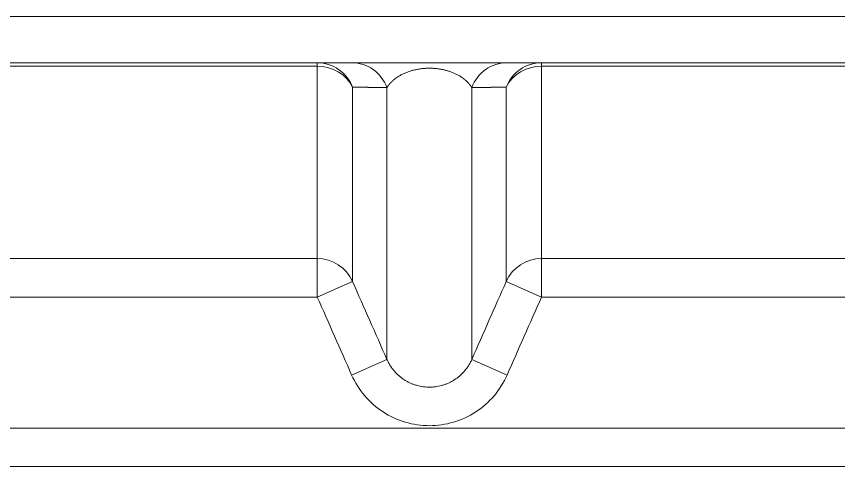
# Model space of a CAD drawing. Header units: millimetres. Extents: x 4664 to 8864, y -38 to 2932.
# Drawn here: x 8198.24 to 8226.08, y 2135.55 to 2150.79 of the extents above; entities that cross this region are included whole.
import ezdxf

# ---------------------------------------------------------------- set-up
doc = ezdxf.new("R2010")
doc.units = ezdxf.units.MM

msp = doc.modelspace()

# ---------------------------------------------------------------- linework, layer by layer
at = {"lineweight": 5}
for p, q in [((8119.646, 2150.793), (8267.512, 2150.793)), ((8267.481, 2149.226), (8119.677, 2149.226)), ((8208.431, 2141.289), (8208.431, 2149.226)), ((8216.024, 2141.289), (8216.024, 2149.226)), ((8197.375, 2149.106), (8208.431, 2149.106)), ((8216.024, 2149.106), (8227.08, 2149.106)), ((8209.626, 2141.816), (8209.626, 2148.399)), ((8210.791, 2148.383), (8210.791, 2139.174)), ((8213.664, 2148.383), (8213.664, 2139.174)), ((8214.829, 2148.399), (8214.829, 2141.816)), ((8208.431, 2142.593), (8197.375, 2142.593)), ((8227.08, 2142.593), (8216.024, 2142.593)), ((8208.431, 2141.289), (8209.626, 2141.816)), ((8216.024, 2141.289), (8214.829, 2141.816)), ((8197.375, 2141.289), (8208.431, 2141.289)), ((8216.024, 2141.289), (8227.08, 2141.289)), ((8209.596, 2138.647), (8210.791, 2139.174)), ((8214.859, 2138.647), (8213.664, 2139.174)), ((8274.819, 2136.852), (8112.339, 2136.852)), ((8112.339, 2135.546), (8274.819, 2135.546))]:
    msp.add_line(p, q, dxfattribs=at)
at = {"lineweight": 5, "extrusion": (0, 0, -1)}
for centre, major_axis, ratio, start_param, end_param in [((8208.431, 2147.92), (0, 1.306), 0.98331, 0, 1.19525), ((8209.596, 2147.92), (0, 1.306), 0.978111, 0, 1.208972), ((8214.859, 2147.92), (0, 1.306), 0.978111, 5.074213, 6.283185), ((8216.024, 2147.92), (0, 1.306), 0.98331, 5.087935, 6.283185), ((8208.431, 2147.92), (1.306, 0), 0.907984, 4.712389, 5.867354), ((8216.024, 2147.92), (1.306, 0), 0.907984, 3.557424, 4.712389), ((8208.431, 2141.289), (1.306, 0), 0.998861, 4.712389, 5.867354), ((8216.024, 2141.289), (1.306, 0), 0.998861, 3.557424, 4.712389)]:
    msp.add_ellipse(centre, major_axis=major_axis, ratio=ratio, start_param=start_param, end_param=end_param, dxfattribs=at)
at = {"lineweight": 5}
for points, knots in [([(8210.791, 2148.383), (8210.792, 2148.384), (8210.793, 2148.386), (8210.796, 2148.39), (8210.798, 2148.394), (8210.8, 2148.397), (8210.803, 2148.401), (8210.805, 2148.405), (8210.808, 2148.408), (8210.81, 2148.412), (8210.812, 2148.416), (8210.815, 2148.419), (8210.817, 2148.423), (8210.82, 2148.427), (8210.822, 2148.43), (8210.825, 2148.434), (8210.827, 2148.437), (8210.83, 2148.441), (8210.832, 2148.445), (8210.835, 2148.448), (8210.838, 2148.452), (8210.84, 2148.455), (8210.843, 2148.459), (8210.846, 2148.462), (8210.848, 2148.466), (8210.851, 2148.469), (8210.854, 2148.473), (8210.856, 2148.476), (8210.859, 2148.48), (8210.862, 2148.483), (8210.864, 2148.486), (8210.867, 2148.49), (8210.87, 2148.493), (8210.873, 2148.497), (8210.876, 2148.5), (8210.878, 2148.503), (8210.881, 2148.507), (8210.884, 2148.51), (8210.887, 2148.514), (8210.89, 2148.517), (8210.893, 2148.52), (8210.896, 2148.524), (8210.899, 2148.527), (8210.902, 2148.53), (8210.904, 2148.533), (8210.907, 2148.537), (8210.91, 2148.54), (8210.913, 2148.543), (8210.916, 2148.546), (8210.919, 2148.55), (8210.922, 2148.553), (8210.926, 2148.556), (8210.929, 2148.559), (8210.932, 2148.563), (8210.935, 2148.566), (8210.938, 2148.569), (8210.941, 2148.572), (8210.944, 2148.575), (8210.947, 2148.578), (8210.95, 2148.581), (8210.954, 2148.585), (8210.957, 2148.588), (8210.96, 2148.591), (8210.963, 2148.594), (8210.966, 2148.597), (8210.97, 2148.6), (8210.973, 2148.603), (8210.976, 2148.606), (8210.979, 2148.609), (8210.983, 2148.612), (8210.986, 2148.615), (8210.989, 2148.618), (8210.992, 2148.621), (8210.996, 2148.624), (8210.999, 2148.627), (8211.002, 2148.63), (8211.006, 2148.633), (8211.009, 2148.636), (8211.013, 2148.639), (8211.016, 2148.642), (8211.019, 2148.645), (8211.023, 2148.648), (8211.026, 2148.651), (8211.03, 2148.653), (8211.033, 2148.656), (8211.037, 2148.659), (8211.04, 2148.662), (8211.044, 2148.665), (8211.047, 2148.668), (8211.051, 2148.67), (8211.054, 2148.673), (8211.058, 2148.676), (8211.061, 2148.679), (8211.065, 2148.681), (8211.068, 2148.684), (8211.072, 2148.687), (8211.075, 2148.69), (8211.079, 2148.692), (8211.082, 2148.695), (8211.086, 2148.698), (8211.09, 2148.7), (8211.093, 2148.703), (8211.097, 2148.706), (8211.101, 2148.708), (8211.104, 2148.711), (8211.108, 2148.714), (8211.112, 2148.716), (8211.115, 2148.719), (8211.119, 2148.722), (8211.123, 2148.724), (8211.126, 2148.727), (8211.13, 2148.729), (8211.134, 2148.732), (8211.138, 2148.734), (8211.141, 2148.737), (8211.145, 2148.739), (8211.149, 2148.742), (8211.153, 2148.744), (8211.156, 2148.747), (8211.16, 2148.749), (8211.179, 2148.761), (8211.212, 2148.782), (8211.264, 2148.811), (8211.317, 2148.838), (8211.371, 2148.864), (8211.427, 2148.888), (8211.484, 2148.91), (8211.542, 2148.93), (8211.601, 2148.949), (8211.662, 2148.966), (8211.723, 2148.981), (8211.784, 2148.995), (8211.847, 2149.007), (8211.91, 2149.017), (8211.973, 2149.025), (8212.037, 2149.031), (8212.101, 2149.036), (8212.165, 2149.039), (8212.226, 2149.04), (8212.286, 2149.039), (8212.343, 2149.037), (8212.401, 2149.033), (8212.458, 2149.028), (8212.515, 2149.021), (8212.572, 2149.013), (8212.628, 2149.003), (8212.684, 2148.992), (8212.739, 2148.98), (8212.794, 2148.966), (8212.848, 2148.951), (8212.901, 2148.934), (8212.954, 2148.916), (8213.005, 2148.897), (8213.056, 2148.876), (8213.106, 2148.854), (8213.154, 2148.83), (8213.202, 2148.805), (8213.248, 2148.779), (8213.279, 2148.76), (8213.298, 2148.747), (8213.305, 2148.743), (8213.311, 2148.738), (8213.318, 2148.734), (8213.325, 2148.729), (8213.332, 2148.725), (8213.338, 2148.72), (8213.345, 2148.715), (8213.352, 2148.711), (8213.358, 2148.706), (8213.365, 2148.701), (8213.371, 2148.696), (8213.378, 2148.691), (8213.384, 2148.686), (8213.39, 2148.681), (8213.397, 2148.677), (8213.403, 2148.671), (8213.41, 2148.666), (8213.416, 2148.661), (8213.422, 2148.656), (8213.428, 2148.651), (8213.434, 2148.646), (8213.441, 2148.641), (8213.447, 2148.635), (8213.453, 2148.63), (8213.459, 2148.625), (8213.465, 2148.619), (8213.471, 2148.614), (8213.477, 2148.608), (8213.482, 2148.603), (8213.488, 2148.597), (8213.494, 2148.592), (8213.5, 2148.586), (8213.506, 2148.581), (8213.511, 2148.575), (8213.517, 2148.569), (8213.522, 2148.564), (8213.528, 2148.558), (8213.534, 2148.552), (8213.539, 2148.546), (8213.544, 2148.54), (8213.55, 2148.534), (8213.555, 2148.528), (8213.56, 2148.522), (8213.566, 2148.516), (8213.571, 2148.51), (8213.576, 2148.504), (8213.581, 2148.498), (8213.586, 2148.492), (8213.591, 2148.486), (8213.596, 2148.48), (8213.601, 2148.474), (8213.606, 2148.467), (8213.611, 2148.461), (8213.615, 2148.455), (8213.62, 2148.448), (8213.625, 2148.442), (8213.629, 2148.435), (8213.634, 2148.429), (8213.638, 2148.422), (8213.643, 2148.416), (8213.647, 2148.409), (8213.651, 2148.403), (8213.656, 2148.396), (8213.66, 2148.389), (8213.663, 2148.385), (8213.664, 2148.383)], [0, 0, 0, 0, 0.002514, 0.005021, 0.00752, 0.010013, 0.012498, 0.014977, 0.017448, 0.019913, 0.02237, 0.02482, 0.027263, 0.029699, 0.032128, 0.03455, 0.036964, 0.039372, 0.041773, 0.044166, 0.046552, 0.048932, 0.051304, 0.053669, 0.056027, 0.058378, 0.060722, 0.063059, 0.065389, 0.067711, 0.070027, 0.072336, 0.074637, 0.076931, 0.079219, 0.081499, 0.083772, 0.086038, 0.088297, 0.090549, 0.092794, 0.095031, 0.097262, 0.099486, 0.101702, 0.103912, 0.106114, 0.108309, 0.110498, 0.112679, 0.114853, 0.11702, 0.11918, 0.121333, 0.123478, 0.125617, 0.127749, 0.129873, 0.131991, 0.134101, 0.136205, 0.138301, 0.14039, 0.142473, 0.144548, 0.146616, 0.148677, 0.150731, 0.152778, 0.154818, 0.15685, 0.158876, 0.160895, 0.162906, 0.164911, 0.166909, 0.168899, 0.170883, 0.172859, 0.174828, 0.176791, 0.178746, 0.180694, 0.182635, 0.18457, 0.186497, 0.188417, 0.19033, 0.192236, 0.194135, 0.196027, 0.197912, 0.19979, 0.201661, 0.203525, 0.205382, 0.207231, 0.209074, 0.21091, 0.212739, 0.214561, 0.216376, 0.218183, 0.219984, 0.221778, 0.223565, 0.225345, 0.227118, 0.228883, 0.230642, 0.232394, 0.234139, 0.235877, 0.237608, 0.239332, 0.241049, 0.242759, 0.244462, 0.246158, 0.247847, 0.249529, 0.270675, 0.290846, 0.310051, 0.328303, 0.345614, 0.362001, 0.377483, 0.392086, 0.405836, 0.41877, 0.430929, 0.442364, 0.453136, 0.463321, 0.473004, 0.48229, 0.491292, 0.50014, 0.50808, 0.516138, 0.524408, 0.532974, 0.541916, 0.5513, 0.561186, 0.571624, 0.582656, 0.594318, 0.60664, 0.619647, 0.633362, 0.647801, 0.66298, 0.678912, 0.695608, 0.713077, 0.731328, 0.750365, 0.753403, 0.756464, 0.759548, 0.762654, 0.765783, 0.768934, 0.772108, 0.775306, 0.778525, 0.781768, 0.785034, 0.788322, 0.791633, 0.794967, 0.798324, 0.801703, 0.805106, 0.808531, 0.81198, 0.815451, 0.818945, 0.822462, 0.826003, 0.829566, 0.833151, 0.83676, 0.840392, 0.844047, 0.847725, 0.851426, 0.85515, 0.858897, 0.862666, 0.866459, 0.870275, 0.874114, 0.877976, 0.881861, 0.885769, 0.8897, 0.893654, 0.897631, 0.901631, 0.905654, 0.909701, 0.91377, 0.917862, 0.921978, 0.926116, 0.930278, 0.934462, 0.93867, 0.942901, 0.947155, 0.951432, 0.955732, 0.960055, 0.964401, 0.96877, 0.973162, 0.977577, 0.982016, 0.986477, 0.990962, 0.995469, 1, 1, 1, 1]), ([(8209.626, 2148.399), (8209.63, 2148.399), (8209.638, 2148.399), (8209.651, 2148.399), (8209.664, 2148.399), (8209.677, 2148.399), (8209.689, 2148.398), (8209.702, 2148.398), (8209.715, 2148.398), (8209.728, 2148.398), (8209.74, 2148.398), (8209.753, 2148.397), (8209.766, 2148.397), (8209.779, 2148.397), (8209.792, 2148.397), (8209.805, 2148.397), (8209.818, 2148.396), (8209.831, 2148.396), (8209.844, 2148.396), (8209.857, 2148.396), (8209.87, 2148.396), (8209.883, 2148.396), (8209.896, 2148.395), (8209.91, 2148.395), (8209.923, 2148.395), (8209.936, 2148.395), (8209.949, 2148.395), (8209.963, 2148.394), (8209.976, 2148.394), (8209.989, 2148.394), (8210.003, 2148.394), (8210.016, 2148.394), (8210.029, 2148.393), (8210.043, 2148.393), (8210.056, 2148.393), (8210.07, 2148.393), (8210.083, 2148.393), (8210.097, 2148.392), (8210.11, 2148.392), (8210.124, 2148.392), (8210.137, 2148.392), (8210.151, 2148.392), (8210.165, 2148.391), (8210.178, 2148.391), (8210.192, 2148.391), (8210.206, 2148.391), (8210.22, 2148.391), (8210.233, 2148.39), (8210.247, 2148.39), (8210.261, 2148.39), (8210.275, 2148.39), (8210.289, 2148.39), (8210.303, 2148.389), (8210.317, 2148.389), (8210.331, 2148.389), (8210.345, 2148.389), (8210.359, 2148.389), (8210.373, 2148.388), (8210.387, 2148.388), (8210.401, 2148.388), (8210.415, 2148.388), (8210.429, 2148.388), (8210.443, 2148.387), (8210.457, 2148.387), (8210.472, 2148.387), (8210.486, 2148.387), (8210.5, 2148.387), (8210.515, 2148.386), (8210.529, 2148.386), (8210.543, 2148.386), (8210.558, 2148.386), (8210.572, 2148.386), (8210.586, 2148.385), (8210.601, 2148.385), (8210.615, 2148.385), (8210.63, 2148.385), (8210.644, 2148.385), (8210.659, 2148.384), (8210.673, 2148.384), (8210.688, 2148.384), (8210.703, 2148.384), (8210.717, 2148.384), (8210.732, 2148.383), (8210.747, 2148.383), (8210.761, 2148.383), (8210.776, 2148.383), (8210.786, 2148.383), (8210.791, 2148.383)], [0, 0, 0, 0, 0.011621, 0.023246, 0.034874, 0.046504, 0.058138, 0.069775, 0.081415, 0.093058, 0.104705, 0.116354, 0.128007, 0.139663, 0.151322, 0.162985, 0.174651, 0.186319, 0.197992, 0.209667, 0.221346, 0.233028, 0.244713, 0.256402, 0.268094, 0.279789, 0.291488, 0.30319, 0.314896, 0.326605, 0.338317, 0.350033, 0.361752, 0.373475, 0.385201, 0.39693, 0.408663, 0.4204, 0.43214, 0.443883, 0.45563, 0.467381, 0.479135, 0.490893, 0.502654, 0.514419, 0.526187, 0.537959, 0.549735, 0.561514, 0.573297, 0.585084, 0.596874, 0.608668, 0.620465, 0.632267, 0.644072, 0.65588, 0.667693, 0.679509, 0.691329, 0.703153, 0.71498, 0.726811, 0.738646, 0.750485, 0.762328, 0.774174, 0.786025, 0.797879, 0.809737, 0.821599, 0.833465, 0.845335, 0.857208, 0.869086, 0.880967, 0.892853, 0.904742, 0.916635, 0.928532, 0.940434, 0.952339, 0.964248, 0.976161, 0.988079, 1, 1, 1, 1]), ([(8213.664, 2148.383), (8213.669, 2148.383), (8213.679, 2148.383), (8213.694, 2148.383), (8213.708, 2148.383), (8213.723, 2148.383), (8213.738, 2148.384), (8213.752, 2148.384), (8213.767, 2148.384), (8213.782, 2148.384), (8213.796, 2148.384), (8213.811, 2148.385), (8213.825, 2148.385), (8213.84, 2148.385), (8213.854, 2148.385), (8213.869, 2148.385), (8213.883, 2148.386), (8213.898, 2148.386), (8213.912, 2148.386), (8213.926, 2148.386), (8213.941, 2148.386), (8213.955, 2148.387), (8213.969, 2148.387), (8213.983, 2148.387), (8213.998, 2148.387), (8214.012, 2148.387), (8214.026, 2148.388), (8214.04, 2148.388), (8214.054, 2148.388), (8214.068, 2148.388), (8214.082, 2148.388), (8214.096, 2148.389), (8214.111, 2148.389), (8214.125, 2148.389), (8214.138, 2148.389), (8214.152, 2148.389), (8214.166, 2148.39), (8214.18, 2148.39), (8214.194, 2148.39), (8214.208, 2148.39), (8214.222, 2148.39), (8214.236, 2148.391), (8214.249, 2148.391), (8214.263, 2148.391), (8214.277, 2148.391), (8214.29, 2148.391), (8214.304, 2148.392), (8214.318, 2148.392), (8214.331, 2148.392), (8214.345, 2148.392), (8214.358, 2148.392), (8214.372, 2148.393), (8214.385, 2148.393), (8214.399, 2148.393), (8214.412, 2148.393), (8214.426, 2148.393), (8214.439, 2148.394), (8214.453, 2148.394), (8214.466, 2148.394), (8214.479, 2148.394), (8214.493, 2148.394), (8214.506, 2148.395), (8214.519, 2148.395), (8214.532, 2148.395), (8214.545, 2148.395), (8214.559, 2148.395), (8214.572, 2148.396), (8214.585, 2148.396), (8214.598, 2148.396), (8214.611, 2148.396), (8214.624, 2148.396), (8214.637, 2148.396), (8214.65, 2148.397), (8214.663, 2148.397), (8214.676, 2148.397), (8214.689, 2148.397), (8214.702, 2148.397), (8214.715, 2148.398), (8214.728, 2148.398), (8214.74, 2148.398), (8214.753, 2148.398), (8214.766, 2148.398), (8214.779, 2148.399), (8214.791, 2148.399), (8214.804, 2148.399), (8214.817, 2148.399), (8214.825, 2148.399), (8214.829, 2148.399)], [0, 0, 0, 0, 0.011921, 0.023839, 0.035752, 0.047661, 0.059566, 0.071468, 0.083365, 0.095258, 0.107147, 0.119033, 0.130914, 0.142792, 0.154665, 0.166535, 0.178401, 0.190263, 0.202121, 0.213975, 0.225826, 0.237672, 0.249515, 0.261354, 0.273189, 0.28502, 0.296847, 0.308671, 0.320491, 0.332307, 0.34412, 0.355928, 0.367733, 0.379535, 0.391332, 0.403126, 0.414916, 0.426703, 0.438486, 0.450265, 0.462041, 0.473813, 0.485581, 0.497346, 0.509107, 0.520865, 0.532619, 0.54437, 0.556117, 0.56786, 0.5796, 0.591337, 0.60307, 0.614799, 0.626525, 0.638248, 0.649967, 0.661683, 0.673395, 0.685104, 0.69681, 0.708512, 0.720211, 0.731906, 0.743598, 0.755287, 0.766972, 0.778654, 0.790333, 0.802008, 0.813681, 0.825349, 0.837015, 0.848678, 0.860337, 0.871993, 0.883646, 0.895295, 0.906942, 0.918585, 0.930225, 0.941862, 0.953496, 0.965126, 0.976754, 0.988379, 1, 1, 1, 1]), ([(8213.664, 2139.174), (8213.647, 2139.136), (8213.629, 2139.098), (8213.59, 2139.026), (8213.569, 2138.99), (8213.525, 2138.922), (8213.502, 2138.889), (8213.453, 2138.824), (8213.402, 2138.763), (8213.32, 2138.677), (8213.233, 2138.598), (8213.141, 2138.528), (8213.046, 2138.465), (8212.948, 2138.409), (8212.847, 2138.362), (8212.745, 2138.322), (8212.676, 2138.301), (8212.572, 2138.272), (8212.503, 2138.258), (8212.399, 2138.244), (8212.365, 2138.241), (8212.313, 2138.238), (8212.287, 2138.236), (8212.262, 2138.236), (8212.245, 2138.236), (8212.236, 2138.235), (8212.16, 2138.235), (8212.091, 2138.24), (8211.953, 2138.258), (8211.884, 2138.272), (8211.78, 2138.3), (8211.711, 2138.322), (8211.609, 2138.362), (8211.508, 2138.409), (8211.41, 2138.464), (8211.314, 2138.527), (8211.223, 2138.598), (8211.135, 2138.677), (8211.053, 2138.762), (8211.002, 2138.824), (8210.954, 2138.888), (8210.93, 2138.922), (8210.886, 2138.99), (8210.865, 2139.026), (8210.826, 2139.098), (8210.808, 2139.136), (8210.791, 2139.174)], [0, 0, 0, 0, 0.03125, 0.03125, 0.0625, 0.0625, 0.09375, 0.09375, 0.125, 0.15625, 0.1875, 0.21875, 0.25, 0.28125, 0.3125, 0.34375, 0.375, 0.375, 0.4375, 0.4375, 0.46875, 0.46875, 0.484375, 0.492188, 0.492188, 0.5, 0.5, 0.5625, 0.5625, 0.625, 0.625, 0.65625, 0.6875, 0.71875, 0.75, 0.78125, 0.8125, 0.84375, 0.875, 0.90625, 0.90625, 0.9375, 0.9375, 0.96875, 0.96875, 1, 1, 1, 1]), ([(8209.596, 2138.647), (8209.822, 2138.136), (8210.193, 2137.701), (8211.123, 2137.094), (8211.677, 2136.931), (8212.78, 2136.931), (8213.337, 2137.097), (8214.031, 2137.55), (8214.24, 2137.735), (8214.599, 2138.158), (8214.746, 2138.391), (8214.859, 2138.647)], [0, 0, 0, 0, 0.25, 0.25, 0.5, 0.5, 0.75, 0.75, 0.875, 0.875, 1, 1, 1, 1])]:
    msp.add_open_spline(points, degree=3, knots=knots, dxfattribs=at)
for points in [[(8210.791, 2139.174), (8210.403, 2140.055), (8210.014, 2140.935), (8209.626, 2141.816)], [(8214.829, 2141.816), (8214.441, 2140.935), (8214.052, 2140.055), (8213.664, 2139.174)], [(8208.431, 2141.289), (8208.82, 2140.408), (8209.208, 2139.528), (8209.596, 2138.647)], [(8214.859, 2138.647), (8215.247, 2139.528), (8215.636, 2140.408), (8216.024, 2141.289)]]:
    msp.add_open_spline(points, degree=3, dxfattribs=at)

doc.saveas('drawing.dxf')
